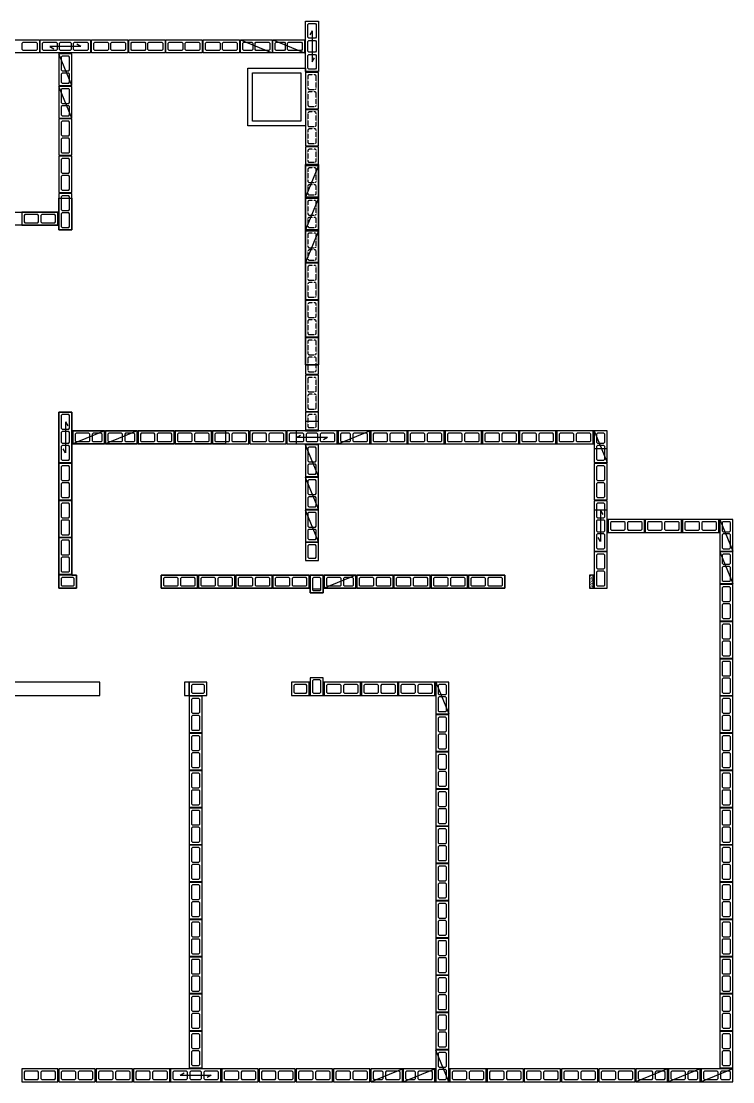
# Model space of a CAD drawing. Header units: millimetres. Extents: x 4930 to 18020, y -11120 to 463.
# Drawn here: x 10375 to 18020, y -11120 to 270 of the extents above; entities that cross this region are included whole.
import ezdxf

# ---------------------------------------------------------------- set-up
doc = ezdxf.new("R2010")
doc.units = ezdxf.units.MM
doc.linetypes.add('ESTILO_TQS_0005', pattern=[0.4, 0.3, -0.1])
doc.layers.add('ESTRUTURA - ARQ-STA - BLOCOS_ESTRUTURAIS', color=250, linetype='Continuous')
doc.layers.add('F2_LAZOS_ALVENARIA', color=7, linetype='Continuous')

msp = doc.modelspace()

# ---------------------------------------------------------------- linework, layer by layer
at = {"layer": 'ESTRUTURA - ARQ-STA - BLOCOS_ESTRUTURAIS'}
for p, q in [((13500, 166), (13475, 123)), ((13500, 166), (13500, -166)), ((11016, 0), (10684, 0)), ((10684, 0), (10727, -25)), ((11016, 0), (10973, 25)), ((12730, 70), (13070, -70)), ((13080, 70), (13420, -70)), ((10920, -420), (10780, -80)), ((13500, -166), (13525, -123)), ((10920, -770), (10780, -430)), ((10850, -4034), (10850, -4366)), ((10850, -4034), (10875, -4077)), ((11270, -4130), (10930, -4270)), ((11620, -4130), (11280, -4270)), ((13334, -4200), (13377, -4175)), ((13666, -4200), (13334, -4200)), ((13666, -4200), (13623, -4225)), ((13780, -4270), (14120, -4130)), ((16530, -4130), (16670, -4470)), ((10850, -4366), (10825, -4323)), ((13570, -4620), (13430, -4280)), ((13570, -4970), (13430, -4630)), ((13570, -5320), (13430, -4980)), ((16600, -4984), (16600, -5316)), ((16600, -4984), (16625, -5027)), ((17880, -5080), (18020, -5420)), ((16600, -5316), (16575, -5273)), ((17880, -5430), (18020, -5770)), ((13970, -5680), (13630, -5820)), ((16480, -5682), (16480, -5682)), ((16495, -5689), (16496, -5687)), ((16511, -5694), (16513, -5693)), ((16518, -5688), (16518, -5688)), ((16480, -5704), (16480, -5704)), ((16480, -5726), (16480, -5726)), ((16480, -5748), (16480, -5748)), ((16480, -5770), (16480, -5770)), ((16480, -5792), (16480, -5792)), ((16483, -5700), (16485, -5699)), ((16483, -5745), (16485, -5743)), ((16483, -5789), (16485, -5787)), ((16488, -5806), (16490, -5804)), ((16489, -5717), (16491, -5715)), ((16489, -5761), (16490, -5759)), ((16491, -5781), (16491, -5781)), ((16494, -5733), (16496, -5732)), ((16494, -5778), (16496, -5776)), ((16499, -5795), (16501, -5793)), ((16500, -5706), (16502, -5704)), ((16500, -5750), (16502, -5748)), ((16505, -5767), (16507, -5765)), ((16506, -5722), (16507, -5720)), ((16509, -5719), (16509, -5719)), ((16511, -5739), (16513, -5737)), ((16511, -5783), (16512, -5782)), ((16516, -5800), (16518, -5798)), ((16517, -5711), (16519, -5709)), ((16517, -5756), (16518, -5754)), ((13505, -5817), (13515, -5827)), ((13515, -5827), (13585, -5827)), ((13585, -5827), (13595, -5817)), ((16480, -5814), (16480, -5814)), ((16482, -5812), (16482, -5812)), ((16496, -5820), (16496, -5820)), ((16505, -5811), (16507, -5810)), ((16518, -5820), (16518, -5820)), ((14830, -6830), (14970, -7170)), ((14970, -11120), (14830, -10780)), ((12084, -11050), (12127, -11025)), ((14130, -11120), (14470, -10980)), ((14480, -11120), (14820, -10980)), ((17320, -10980), (16980, -11120)), ((17670, -10980), (17330, -11120)), ((18020, -10980), (17680, -11120)), ((12084, -11050), (12416, -11050)), ((12416, -11050), (12373, -11075))]:
    msp.add_line(p, q, dxfattribs=at)
at = {"layer": 'ESTRUTURA - ARQ-STA - BLOCOS_ESTRUTURAIS', "linetype": 'Continuous'}
for p, q in [((13570, -1280), (13430, -1620)), ((13570, -1630), (13430, -1970)), ((13570, -1980), (13430, -2320))]:
    msp.add_line(p, q, dxfattribs=at)
at = {"layer": 'ESTRUTURA - ARQ-STA - BLOCOS_ESTRUTURAIS'}
for points in [[(13430, -270), (13430, 270), (13570, 270), (13570, -270), (13430, -270)], [(13465, 88), (13455, 98), (13455, 235), (13465, 245), (13535, 245), (13545, 235), (13545, 98), (13535, 88), (13465, 88)], [(10180, 70), (10570, 70), (10570, -70), (10180, -70), (10180, 70)], [(10387, 35), (10397, 45), (10535, 45), (10545, 35), (10545, -35), (10535, -45), (10397, -45), (10387, -35), (10387, 35)], [(10580, 70), (11120, 70), (11120, -70), (10580, -70), (10580, 70)], [(10605, 35), (10615, 45), (10752, 45), (10762, 35), (10762, -35), (10752, -45), (10615, -45), (10605, -35), (10605, 35)], [(10787, 35), (10797, 45), (10902, 45), (10912, 35), (10912, -35), (10902, -45), (10797, -45), (10787, -35), (10787, 35)], [(10937, 35), (10947, 45), (11085, 45), (11095, 35), (11095, -35), (11085, -45), (10947, -45), (10937, -35), (10937, 35)], [(11520, -70), (11130, -70), (11130, 70), (11520, 70), (11520, -70)], [(11312, -35), (11302, -45), (11165, -45), (11155, -35), (11155, 35), (11165, 45), (11302, 45), (11312, 35), (11312, -35)], [(11495, -35), (11485, -45), (11347, -45), (11337, -35), (11337, 35), (11347, 45), (11485, 45), (11495, 35), (11495, -35)], [(11920, -70), (11530, -70), (11530, 70), (11920, 70), (11920, -70)], [(11712, -35), (11702, -45), (11565, -45), (11555, -35), (11555, 35), (11565, 45), (11702, 45), (11712, 35), (11712, -35)], [(11895, -35), (11885, -45), (11747, -45), (11737, -35), (11737, 35), (11747, 45), (11885, 45), (11895, 35), (11895, -35)], [(12320, -70), (11930, -70), (11930, 70), (12320, 70), (12320, -70)], [(12112, -35), (12102, -45), (11965, -45), (11955, -35), (11955, 35), (11965, 45), (12102, 45), (12112, 35), (12112, -35)], [(12295, -35), (12285, -45), (12147, -45), (12137, -35), (12137, 35), (12147, 45), (12285, 45), (12295, 35), (12295, -35)], [(12720, -70), (12330, -70), (12330, 70), (12720, 70), (12720, -70)], [(12512, -35), (12502, -45), (12365, -45), (12355, -35), (12355, 35), (12365, 45), (12502, 45), (12512, 35), (12512, -35)], [(12695, -35), (12685, -45), (12547, -45), (12537, -35), (12537, 35), (12547, 45), (12685, 45), (12695, 35), (12695, -35)], [(12730, 70), (13070, 70), (13070, -70), (12730, -70), (12730, 70)], [(12755, 35), (12765, 45), (12852, 45), (12862, 35), (12862, -35), (12852, -45), (12765, -45), (12755, -35), (12755, 35)], [(12887, 35), (12897, 45), (13035, 45), (13045, 35), (13045, -35), (13035, -45), (12897, -45), (12887, -35), (12887, 35)], [(13080, 70), (13420, 70), (13420, -70), (13080, -70), (13080, 70)], [(13105, 35), (13115, 45), (13202, 45), (13212, 35), (13212, -35), (13202, -45), (13115, -45), (13105, -35), (13105, 35)], [(13237, 35), (13247, 45), (13385, 45), (13395, 35), (13395, -35), (13385, -45), (13247, -45), (13237, -35), (13237, 35)], [(13465, -62), (13455, -52), (13455, 53), (13465, 63), (13535, 63), (13545, 53), (13545, -52), (13535, -62), (13465, -62)], [(10920, -420), (10920, -80), (10780, -80), (10780, -420), (10920, -420)], [(10885, -262), (10895, -252), (10895, -115), (10885, -105), (10815, -105), (10805, -115), (10805, -252), (10815, -262), (10885, -262)], [(13465, -245), (13455, -235), (13455, -97), (13465, -87), (13535, -87), (13545, -97), (13545, -235), (13535, -245), (13465, -245)], [(10885, -395), (10895, -385), (10895, -297), (10885, -287), (10815, -287), (10805, -297), (10805, -385), (10815, -395), (10885, -395)], [(10920, -770), (10920, -430), (10780, -430), (10780, -770), (10920, -770)], [(10885, -612), (10895, -602), (10895, -465), (10885, -455), (10815, -455), (10805, -465), (10805, -602), (10815, -612), (10885, -612)], [(10885, -745), (10895, -735), (10895, -647), (10885, -637), (10815, -637), (10805, -647), (10805, -735), (10815, -745), (10885, -745)], [(10780, -780), (10780, -1170), (10920, -1170), (10920, -780), (10780, -780)], [(10815, -805), (10805, -815), (10805, -952), (10815, -962), (10885, -962), (10895, -952), (10895, -815), (10885, -805), (10815, -805)], [(10815, -987), (10805, -997), (10805, -1135), (10815, -1145), (10885, -1145), (10895, -1135), (10895, -997), (10885, -987), (10815, -987)], [(10780, -1180), (10780, -1570), (10920, -1570), (10920, -1180), (10780, -1180)], [(10815, -1205), (10805, -1215), (10805, -1352), (10815, -1362), (10885, -1362), (10895, -1352), (10895, -1215), (10885, -1205), (10815, -1205)], [(10815, -1387), (10805, -1397), (10805, -1535), (10815, -1545), (10885, -1545), (10895, -1535), (10895, -1397), (10885, -1387), (10815, -1387)], [(10780, -1580), (10780, -1970), (10920, -1970), (10920, -1580), (10780, -1580)], [(10815, -1605), (10805, -1615), (10805, -1752), (10815, -1762), (10885, -1762), (10895, -1752), (10895, -1615), (10885, -1605), (10815, -1605)], [(10770, -1780), (10380, -1780), (10380, -1920), (10770, -1920), (10770, -1780)], [(10562, -1815), (10552, -1805), (10415, -1805), (10405, -1815), (10405, -1885), (10415, -1895), (10552, -1895), (10562, -1885), (10562, -1815)], [(10745, -1815), (10735, -1805), (10597, -1805), (10587, -1815), (10587, -1885), (10597, -1895), (10735, -1895), (10745, -1885), (10745, -1815)], [(10815, -1787), (10805, -1797), (10805, -1935), (10815, -1945), (10885, -1945), (10895, -1935), (10895, -1797), (10885, -1787), (10815, -1787)], [(10920, -4470), (10920, -3930), (10780, -3930), (10780, -4470), (10920, -4470)], [(10885, -4112), (10895, -4102), (10895, -3965), (10885, -3955), (10815, -3955), (10805, -3965), (10805, -4102), (10815, -4112), (10885, -4112)], [(10885, -4262), (10895, -4252), (10895, -4147), (10885, -4137), (10815, -4137), (10805, -4147), (10805, -4252), (10815, -4262), (10885, -4262)], [(11270, -4130), (10930, -4130), (10930, -4270), (11270, -4270), (11270, -4130)], [(11112, -4165), (11102, -4155), (10965, -4155), (10955, -4165), (10955, -4235), (10965, -4245), (11102, -4245), (11112, -4235), (11112, -4165)], [(11245, -4165), (11235, -4155), (11147, -4155), (11137, -4165), (11137, -4235), (11147, -4245), (11235, -4245), (11245, -4235), (11245, -4165)], [(11620, -4130), (11280, -4130), (11280, -4270), (11620, -4270), (11620, -4130)], [(11462, -4165), (11452, -4155), (11315, -4155), (11305, -4165), (11305, -4235), (11315, -4245), (11452, -4245), (11462, -4235), (11462, -4165)], [(11595, -4165), (11585, -4155), (11497, -4155), (11487, -4165), (11487, -4235), (11497, -4245), (11585, -4245), (11595, -4235), (11595, -4165)], [(11595, -4165), (11585, -4155), (11497, -4155), (11487, -4165), (11487, -4235), (11497, -4245), (11585, -4245), (11595, -4235), (11595, -4165)], [(11630, -4270), (12020, -4270), (12020, -4130), (11630, -4130), (11630, -4270)], [(11655, -4235), (11665, -4245), (11802, -4245), (11812, -4235), (11812, -4165), (11802, -4155), (11665, -4155), (11655, -4165), (11655, -4235)], [(11837, -4235), (11847, -4245), (11985, -4245), (11995, -4235), (11995, -4165), (11985, -4155), (11847, -4155), (11837, -4165), (11837, -4235)], [(12030, -4270), (12420, -4270), (12420, -4130), (12030, -4130), (12030, -4270)], [(12055, -4235), (12065, -4245), (12202, -4245), (12212, -4235), (12212, -4165), (12202, -4155), (12065, -4155), (12055, -4165), (12055, -4235)], [(12237, -4235), (12247, -4245), (12385, -4245), (12395, -4235), (12395, -4165), (12385, -4155), (12247, -4155), (12237, -4165), (12237, -4235)], [(12237, -4235), (12247, -4245), (12385, -4245), (12395, -4235), (12395, -4165), (12385, -4155), (12247, -4155), (12237, -4165), (12237, -4235)], [(12430, -4270), (12820, -4270), (12820, -4130), (12430, -4130), (12430, -4270)], [(12455, -4235), (12465, -4245), (12602, -4245), (12612, -4235), (12612, -4165), (12602, -4155), (12465, -4155), (12455, -4165), (12455, -4235)], [(12637, -4235), (12647, -4245), (12785, -4245), (12795, -4235), (12795, -4165), (12785, -4155), (12647, -4155), (12637, -4165), (12637, -4235)], [(12830, -4270), (13220, -4270), (13220, -4130), (12830, -4130), (12830, -4270)], [(12855, -4235), (12865, -4245), (13002, -4245), (13012, -4235), (13012, -4165), (13002, -4155), (12865, -4155), (12855, -4165), (12855, -4235)], [(13037, -4235), (13047, -4245), (13185, -4245), (13195, -4235), (13195, -4165), (13185, -4155), (13047, -4155), (13037, -4165), (13037, -4235)], [(13230, -4270), (13770, -4270), (13770, -4130), (13230, -4130), (13230, -4270)], [(13255, -4235), (13265, -4245), (13402, -4245), (13412, -4235), (13412, -4165), (13402, -4155), (13265, -4155), (13255, -4165), (13255, -4235)], [(13437, -4235), (13447, -4245), (13552, -4245), (13562, -4235), (13562, -4165), (13552, -4155), (13447, -4155), (13437, -4165), (13437, -4235)], [(13587, -4235), (13597, -4245), (13735, -4245), (13745, -4235), (13745, -4165), (13735, -4155), (13597, -4155), (13587, -4165), (13587, -4235)], [(13780, -4270), (14120, -4270), (14120, -4130), (13780, -4130), (13780, -4270)], [(13805, -4235), (13815, -4245), (13902, -4245), (13912, -4235), (13912, -4165), (13902, -4155), (13815, -4155), (13805, -4165), (13805, -4235)], [(13937, -4235), (13947, -4245), (14085, -4245), (14095, -4235), (14095, -4165), (14085, -4155), (13947, -4155), (13937, -4165), (13937, -4235)], [(14520, -4130), (14130, -4130), (14130, -4270), (14520, -4270), (14520, -4130)], [(14312, -4165), (14302, -4155), (14165, -4155), (14155, -4165), (14155, -4235), (14165, -4245), (14302, -4245), (14312, -4235), (14312, -4165)], [(14495, -4165), (14485, -4155), (14347, -4155), (14337, -4165), (14337, -4235), (14347, -4245), (14485, -4245), (14495, -4235), (14495, -4165)], [(14920, -4130), (14530, -4130), (14530, -4270), (14920, -4270), (14920, -4130)], [(14712, -4165), (14702, -4155), (14565, -4155), (14555, -4165), (14555, -4235), (14565, -4245), (14702, -4245), (14712, -4235), (14712, -4165)], [(14895, -4165), (14885, -4155), (14747, -4155), (14737, -4165), (14737, -4235), (14747, -4245), (14885, -4245), (14895, -4235), (14895, -4165)], [(15320, -4130), (14930, -4130), (14930, -4270), (15320, -4270), (15320, -4130)], [(15112, -4165), (15102, -4155), (14965, -4155), (14955, -4165), (14955, -4235), (14965, -4245), (15102, -4245), (15112, -4235), (15112, -4165)], [(15295, -4165), (15285, -4155), (15147, -4155), (15137, -4165), (15137, -4235), (15147, -4245), (15285, -4245), (15295, -4235), (15295, -4165)], [(15720, -4130), (15330, -4130), (15330, -4270), (15720, -4270), (15720, -4130)], [(15512, -4165), (15502, -4155), (15365, -4155), (15355, -4165), (15355, -4235), (15365, -4245), (15502, -4245), (15512, -4235), (15512, -4165)], [(15695, -4165), (15685, -4155), (15547, -4155), (15537, -4165), (15537, -4235), (15547, -4245), (15685, -4245), (15695, -4235), (15695, -4165)], [(16120, -4130), (15730, -4130), (15730, -4270), (16120, -4270), (16120, -4130)], [(15912, -4165), (15902, -4155), (15765, -4155), (15755, -4165), (15755, -4235), (15765, -4245), (15902, -4245), (15912, -4235), (15912, -4165)], [(16095, -4165), (16085, -4155), (15947, -4155), (15937, -4165), (15937, -4235), (15947, -4245), (16085, -4245), (16095, -4235), (16095, -4165)], [(16520, -4130), (16130, -4130), (16130, -4270), (16520, -4270), (16520, -4130)], [(16312, -4165), (16302, -4155), (16165, -4155), (16155, -4165), (16155, -4235), (16165, -4245), (16302, -4245), (16312, -4235), (16312, -4165)], [(16495, -4165), (16485, -4155), (16347, -4155), (16337, -4165), (16337, -4235), (16347, -4245), (16485, -4245), (16495, -4235), (16495, -4165)], [(16530, -4130), (16530, -4470), (16670, -4470), (16670, -4130), (16530, -4130)], [(16565, -4155), (16555, -4165), (16555, -4252), (16565, -4262), (16635, -4262), (16645, -4252), (16645, -4165), (16635, -4155), (16565, -4155)], [(10885, -4445), (10895, -4435), (10895, -4297), (10885, -4287), (10815, -4287), (10805, -4297), (10805, -4435), (10815, -4445), (10885, -4445)], [(13570, -4620), (13570, -4280), (13430, -4280), (13430, -4620), (13570, -4620)], [(13535, -4462), (13545, -4452), (13545, -4315), (13535, -4305), (13465, -4305), (13455, -4315), (13455, -4452), (13465, -4462), (13535, -4462)], [(16565, -4287), (16555, -4297), (16555, -4435), (16565, -4445), (16635, -4445), (16645, -4435), (16645, -4297), (16635, -4287), (16565, -4287)], [(10920, -4870), (10920, -4480), (10780, -4480), (10780, -4870), (10920, -4870)], [(10885, -4662), (10895, -4652), (10895, -4515), (10885, -4505), (10815, -4505), (10805, -4515), (10805, -4652), (10815, -4662), (10885, -4662)], [(13535, -4595), (13545, -4585), (13545, -4497), (13535, -4487), (13465, -4487), (13455, -4497), (13455, -4585), (13465, -4595), (13535, -4595)], [(16670, -4870), (16670, -4480), (16530, -4480), (16530, -4870), (16670, -4870)], [(16635, -4662), (16645, -4652), (16645, -4515), (16635, -4505), (16565, -4505), (16555, -4515), (16555, -4652), (16565, -4662), (16635, -4662)], [(13570, -4970), (13570, -4630), (13430, -4630), (13430, -4970), (13570, -4970)], [(13535, -4812), (13545, -4802), (13545, -4665), (13535, -4655), (13465, -4655), (13455, -4665), (13455, -4802), (13465, -4812), (13535, -4812)], [(10885, -4845), (10895, -4835), (10895, -4697), (10885, -4687), (10815, -4687), (10805, -4697), (10805, -4835), (10815, -4845), (10885, -4845)], [(10815, -4687), (10805, -4697), (10805, -4835), (10815, -4845), (10885, -4845), (10895, -4835), (10895, -4697), (10885, -4687), (10815, -4687)], [(16635, -4845), (16645, -4835), (16645, -4697), (16635, -4687), (16565, -4687), (16555, -4697), (16555, -4835), (16565, -4845), (16635, -4845)], [(10920, -5270), (10920, -4880), (10780, -4880), (10780, -5270), (10920, -5270)], [(13535, -4945), (13545, -4935), (13545, -4847), (13535, -4837), (13465, -4837), (13455, -4847), (13455, -4935), (13465, -4945), (13535, -4945)], [(16670, -5420), (16670, -4880), (16530, -4880), (16530, -5420), (16670, -5420)], [(10885, -5062), (10895, -5052), (10895, -4915), (10885, -4905), (10815, -4905), (10805, -4915), (10805, -5052), (10815, -5062), (10885, -5062)], [(13570, -5320), (13570, -4980), (13430, -4980), (13430, -5320), (13570, -5320)], [(13535, -5162), (13545, -5152), (13545, -5015), (13535, -5005), (13465, -5005), (13455, -5015), (13455, -5152), (13465, -5162), (13535, -5162)], [(16635, -5062), (16645, -5052), (16645, -4915), (16635, -4905), (16565, -4905), (16555, -4915), (16555, -5052), (16565, -5062), (16635, -5062)], [(10885, -5245), (10895, -5235), (10895, -5097), (10885, -5087), (10815, -5087), (10805, -5097), (10805, -5235), (10815, -5245), (10885, -5245)], [(16635, -5212), (16645, -5202), (16645, -5097), (16635, -5087), (16565, -5087), (16555, -5097), (16555, -5202), (16565, -5212), (16635, -5212)], [(17070, -5080), (16680, -5080), (16680, -5220), (17070, -5220), (17070, -5080)], [(16862, -5115), (16852, -5105), (16715, -5105), (16705, -5115), (16705, -5185), (16715, -5195), (16852, -5195), (16862, -5185), (16862, -5115)], [(17045, -5115), (17035, -5105), (16897, -5105), (16887, -5115), (16887, -5185), (16897, -5195), (17035, -5195), (17045, -5185), (17045, -5115)], [(17470, -5080), (17080, -5080), (17080, -5220), (17470, -5220), (17470, -5080)], [(17262, -5115), (17252, -5105), (17115, -5105), (17105, -5115), (17105, -5185), (17115, -5195), (17252, -5195), (17262, -5185), (17262, -5115)], [(17445, -5115), (17435, -5105), (17297, -5105), (17287, -5115), (17287, -5185), (17297, -5195), (17435, -5195), (17445, -5185), (17445, -5115)], [(17870, -5080), (17480, -5080), (17480, -5220), (17870, -5220), (17870, -5080)], [(17662, -5115), (17652, -5105), (17515, -5105), (17505, -5115), (17505, -5185), (17515, -5195), (17652, -5195), (17662, -5185), (17662, -5115)], [(17845, -5115), (17835, -5105), (17697, -5105), (17687, -5115), (17687, -5185), (17697, -5195), (17835, -5195), (17845, -5185), (17845, -5115)], [(17880, -5080), (17880, -5420), (18020, -5420), (18020, -5080), (17880, -5080)], [(17915, -5105), (17905, -5115), (17905, -5202), (17915, -5212), (17985, -5212), (17995, -5202), (17995, -5115), (17985, -5105), (17915, -5105)], [(13535, -5295), (13545, -5285), (13545, -5197), (13535, -5187), (13465, -5187), (13455, -5197), (13455, -5285), (13465, -5295), (13535, -5295)], [(16635, -5395), (16645, -5385), (16645, -5247), (16635, -5237), (16565, -5237), (16555, -5247), (16555, -5385), (16565, -5395), (16635, -5395)], [(17915, -5237), (17905, -5247), (17905, -5385), (17915, -5395), (17985, -5395), (17995, -5385), (17995, -5247), (17985, -5237), (17915, -5237)], [(10920, -5670), (10920, -5280), (10780, -5280), (10780, -5670), (10920, -5670)], [(10885, -5462), (10895, -5452), (10895, -5315), (10885, -5305), (10815, -5305), (10805, -5315), (10805, -5452), (10815, -5462), (10885, -5462)], [(10815, -5305), (10805, -5315), (10805, -5452), (10815, -5462), (10885, -5462), (10895, -5452), (10895, -5315), (10885, -5305), (10815, -5305)], [(13570, -5520), (13570, -5330), (13430, -5330), (13430, -5520), (13570, -5520)], [(13535, -5495), (13545, -5485), (13545, -5365), (13535, -5355), (13465, -5355), (13455, -5365), (13455, -5485), (13465, -5495), (13535, -5495)], [(16670, -5820), (16670, -5430), (16530, -5430), (16530, -5820), (16670, -5820)], [(16635, -5612), (16645, -5602), (16645, -5465), (16635, -5455), (16565, -5455), (16555, -5465), (16555, -5602), (16565, -5612), (16635, -5612)], [(17880, -5430), (17880, -5770), (18020, -5770), (18020, -5430), (17880, -5430)], [(17915, -5455), (17905, -5465), (17905, -5552), (17915, -5562), (17985, -5562), (17995, -5552), (17995, -5465), (17985, -5455), (17915, -5455)], [(10885, -5645), (10895, -5635), (10895, -5497), (10885, -5487), (10815, -5487), (10805, -5497), (10805, -5635), (10815, -5645), (10885, -5645)], [(10780, -5820), (10970, -5820), (10970, -5680), (10780, -5680), (10780, -5820)], [(11880, -5820), (12270, -5820), (12270, -5680), (11880, -5680), (11880, -5820)], [(12280, -5820), (12670, -5820), (12670, -5680), (12280, -5680), (12280, -5820)], [(12680, -5820), (13070, -5820), (13070, -5680), (12680, -5680), (12680, -5820)], [(13080, -5820), (13470, -5820), (13470, -5680), (13080, -5680), (13080, -5820)], [(13620, -5870), (13620, -5680), (13480, -5680), (13480, -5870), (13620, -5870)], [(13970, -5680), (13630, -5680), (13630, -5820), (13970, -5820), (13970, -5680)], [(14370, -5680), (13980, -5680), (13980, -5820), (14370, -5820), (14370, -5680)], [(14770, -5680), (14380, -5680), (14380, -5820), (14770, -5820), (14770, -5680)], [(15170, -5680), (14780, -5680), (14780, -5820), (15170, -5820), (15170, -5680)], [(15570, -5680), (15180, -5680), (15180, -5820), (15570, -5820), (15570, -5680)], [(16480, -5820), (16520, -5820), (16520, -5680), (16480, -5680), (16480, -5820)], [(16635, -5795), (16645, -5785), (16645, -5647), (16635, -5637), (16565, -5637), (16555, -5647), (16555, -5785), (16565, -5795), (16635, -5795)], [(17915, -5587), (17905, -5597), (17905, -5735), (17915, -5745), (17985, -5745), (17995, -5735), (17995, -5597), (17985, -5587), (17915, -5587)], [(10805, -5785), (10815, -5795), (10935, -5795), (10945, -5785), (10945, -5715), (10935, -5705), (10815, -5705), (10805, -5715), (10805, -5785)], [(11905, -5785), (11915, -5795), (12052, -5795), (12062, -5785), (12062, -5715), (12052, -5705), (11915, -5705), (11905, -5715), (11905, -5785)], [(12087, -5785), (12097, -5795), (12235, -5795), (12245, -5785), (12245, -5715), (12235, -5705), (12097, -5705), (12087, -5715), (12087, -5785)], [(12305, -5785), (12315, -5795), (12452, -5795), (12462, -5785), (12462, -5715), (12452, -5705), (12315, -5705), (12305, -5715), (12305, -5785)], [(12487, -5785), (12497, -5795), (12635, -5795), (12645, -5785), (12645, -5715), (12635, -5705), (12497, -5705), (12487, -5715), (12487, -5785)], [(12705, -5785), (12715, -5795), (12852, -5795), (12862, -5785), (12862, -5715), (12852, -5705), (12715, -5705), (12705, -5715), (12705, -5785)], [(12887, -5785), (12897, -5795), (13035, -5795), (13045, -5785), (13045, -5715), (13035, -5705), (12897, -5705), (12887, -5715), (12887, -5785)], [(13105, -5785), (13115, -5795), (13252, -5795), (13262, -5785), (13262, -5715), (13252, -5705), (13115, -5705), (13105, -5715), (13105, -5785)], [(13287, -5785), (13297, -5795), (13435, -5795), (13445, -5785), (13445, -5715), (13435, -5705), (13297, -5705), (13287, -5715), (13287, -5785)], [(13585, -5845), (13595, -5835), (13595, -5715), (13585, -5705), (13515, -5705), (13505, -5715), (13505, -5835), (13515, -5845), (13585, -5845)], [(13812, -5715), (13802, -5705), (13665, -5705), (13655, -5715), (13655, -5785), (13665, -5795), (13802, -5795), (13812, -5785), (13812, -5715)], [(13945, -5715), (13935, -5705), (13847, -5705), (13837, -5715), (13837, -5785), (13847, -5795), (13935, -5795), (13945, -5785), (13945, -5715)], [(14162, -5715), (14152, -5705), (14015, -5705), (14005, -5715), (14005, -5785), (14015, -5795), (14152, -5795), (14162, -5785), (14162, -5715)], [(14345, -5715), (14335, -5705), (14197, -5705), (14187, -5715), (14187, -5785), (14197, -5795), (14335, -5795), (14345, -5785), (14345, -5715)], [(14562, -5715), (14552, -5705), (14415, -5705), (14405, -5715), (14405, -5785), (14415, -5795), (14552, -5795), (14562, -5785), (14562, -5715)], [(14745, -5715), (14735, -5705), (14597, -5705), (14587, -5715), (14587, -5785), (14597, -5795), (14735, -5795), (14745, -5785), (14745, -5715)], [(14962, -5715), (14952, -5705), (14815, -5705), (14805, -5715), (14805, -5785), (14815, -5795), (14952, -5795), (14962, -5785), (14962, -5715)], [(15145, -5715), (15135, -5705), (14997, -5705), (14987, -5715), (14987, -5785), (14997, -5795), (15135, -5795), (15145, -5785), (15145, -5715)], [(15362, -5715), (15352, -5705), (15215, -5705), (15205, -5715), (15205, -5785), (15215, -5795), (15352, -5795), (15362, -5785), (15362, -5715)], [(15545, -5715), (15535, -5705), (15397, -5705), (15387, -5715), (15387, -5785), (15397, -5795), (15535, -5795), (15545, -5785), (15545, -5715)], [(18020, -6170), (18020, -5780), (17880, -5780), (17880, -6170), (18020, -6170)], [(17985, -5962), (17995, -5952), (17995, -5815), (17985, -5805), (17915, -5805), (17905, -5815), (17905, -5952), (17915, -5962), (17985, -5962)], [(17915, -5805), (17905, -5815), (17905, -5952), (17915, -5962), (17985, -5962), (17995, -5952), (17995, -5815), (17985, -5805), (17915, -5805)], [(17985, -6145), (17995, -6135), (17995, -5997), (17985, -5987), (17915, -5987), (17905, -5997), (17905, -6135), (17915, -6145), (17985, -6145)], [(18020, -6570), (18020, -6180), (17880, -6180), (17880, -6570), (18020, -6570)], [(17985, -6362), (17995, -6352), (17995, -6215), (17985, -6205), (17915, -6205), (17905, -6215), (17905, -6352), (17915, -6362), (17985, -6362)], [(17985, -6545), (17995, -6535), (17995, -6397), (17985, -6387), (17915, -6387), (17905, -6397), (17905, -6535), (17915, -6545), (17985, -6545)], [(18020, -6970), (18020, -6580), (17880, -6580), (17880, -6970), (18020, -6970)], [(17985, -6762), (17995, -6752), (17995, -6615), (17985, -6605), (17915, -6605), (17905, -6615), (17905, -6752), (17915, -6762), (17985, -6762)], [(17915, -6605), (17905, -6615), (17905, -6752), (17915, -6762), (17985, -6762), (17995, -6752), (17995, -6615), (17985, -6605), (17915, -6605)], [(12370, -6830), (12180, -6830), (12180, -6970), (12370, -6970), (12370, -6830)], [(13280, -6970), (13470, -6970), (13470, -6830), (13280, -6830), (13280, -6970)], [(13620, -6970), (13620, -6780), (13480, -6780), (13480, -6970), (13620, -6970)], [(13585, -6945), (13595, -6935), (13595, -6815), (13585, -6805), (13515, -6805), (13505, -6815), (13505, -6935), (13515, -6945), (13585, -6945)], [(14020, -6830), (13630, -6830), (13630, -6970), (14020, -6970), (14020, -6830)], [(14420, -6830), (14030, -6830), (14030, -6970), (14420, -6970), (14420, -6830)], [(14820, -6830), (14430, -6830), (14430, -6970), (14820, -6970), (14820, -6830)], [(14830, -6830), (14830, -7170), (14970, -7170), (14970, -6830), (14830, -6830)], [(17985, -6945), (17995, -6935), (17995, -6797), (17985, -6787), (17915, -6787), (17905, -6797), (17905, -6935), (17915, -6945), (17985, -6945)], [(12345, -6865), (12335, -6855), (12215, -6855), (12205, -6865), (12205, -6935), (12215, -6945), (12335, -6945), (12345, -6935), (12345, -6865)], [(13305, -6935), (13315, -6945), (13435, -6945), (13445, -6935), (13445, -6865), (13435, -6855), (13315, -6855), (13305, -6865), (13305, -6935)], [(13812, -6865), (13802, -6855), (13665, -6855), (13655, -6865), (13655, -6935), (13665, -6945), (13802, -6945), (13812, -6935), (13812, -6865)], [(13995, -6865), (13985, -6855), (13847, -6855), (13837, -6865), (13837, -6935), (13847, -6945), (13985, -6945), (13995, -6935), (13995, -6865)], [(14212, -6865), (14202, -6855), (14065, -6855), (14055, -6865), (14055, -6935), (14065, -6945), (14202, -6945), (14212, -6935), (14212, -6865)], [(14395, -6865), (14385, -6855), (14247, -6855), (14237, -6865), (14237, -6935), (14247, -6945), (14385, -6945), (14395, -6935), (14395, -6865)], [(14612, -6865), (14602, -6855), (14465, -6855), (14455, -6865), (14455, -6935), (14465, -6945), (14602, -6945), (14612, -6935), (14612, -6865)], [(14795, -6865), (14785, -6855), (14647, -6855), (14637, -6865), (14637, -6935), (14647, -6945), (14785, -6945), (14795, -6935), (14795, -6865)], [(14865, -6855), (14855, -6865), (14855, -6952), (14865, -6962), (14935, -6962), (14945, -6952), (14945, -6865), (14935, -6855), (14865, -6855)], [(12320, -7370), (12320, -6980), (12180, -6980), (12180, -7370), (12320, -7370)], [(12285, -7162), (12295, -7152), (12295, -7015), (12285, -7005), (12215, -7005), (12205, -7015), (12205, -7152), (12215, -7162), (12285, -7162)], [(14865, -6987), (14855, -6997), (14855, -7135), (14865, -7145), (14935, -7145), (14945, -7135), (14945, -6997), (14935, -6987), (14865, -6987)], [(18020, -7370), (18020, -6980), (17880, -6980), (17880, -7370), (18020, -7370)], [(17985, -7162), (17995, -7152), (17995, -7015), (17985, -7005), (17915, -7005), (17905, -7015), (17905, -7152), (17915, -7162), (17985, -7162)], [(12285, -7345), (12295, -7335), (12295, -7197), (12285, -7187), (12215, -7187), (12205, -7197), (12205, -7335), (12215, -7345), (12285, -7345)], [(14970, -7570), (14970, -7180), (14830, -7180), (14830, -7570), (14970, -7570)], [(14935, -7362), (14945, -7352), (14945, -7215), (14935, -7205), (14865, -7205), (14855, -7215), (14855, -7352), (14865, -7362), (14935, -7362)], [(17985, -7345), (17995, -7335), (17995, -7197), (17985, -7187), (17915, -7187), (17905, -7197), (17905, -7335), (17915, -7345), (17985, -7345)], [(12320, -7770), (12320, -7380), (12180, -7380), (12180, -7770), (12320, -7770)], [(14935, -7545), (14945, -7535), (14945, -7397), (14935, -7387), (14865, -7387), (14855, -7397), (14855, -7535), (14865, -7545), (14935, -7545)], [(18020, -7770), (18020, -7380), (17880, -7380), (17880, -7770), (18020, -7770)], [(12285, -7562), (12295, -7552), (12295, -7415), (12285, -7405), (12215, -7405), (12205, -7415), (12205, -7552), (12215, -7562), (12285, -7562)], [(17985, -7562), (17995, -7552), (17995, -7415), (17985, -7405), (17915, -7405), (17905, -7415), (17905, -7552), (17915, -7562), (17985, -7562)], [(17915, -7405), (17905, -7415), (17905, -7552), (17915, -7562), (17985, -7562), (17995, -7552), (17995, -7415), (17985, -7405), (17915, -7405)], [(12285, -7745), (12295, -7735), (12295, -7597), (12285, -7587), (12215, -7587), (12205, -7597), (12205, -7735), (12215, -7745), (12285, -7745)], [(14970, -7970), (14970, -7580), (14830, -7580), (14830, -7970), (14970, -7970)], [(14935, -7762), (14945, -7752), (14945, -7615), (14935, -7605), (14865, -7605), (14855, -7615), (14855, -7752), (14865, -7762), (14935, -7762)], [(17985, -7745), (17995, -7735), (17995, -7597), (17985, -7587), (17915, -7587), (17905, -7597), (17905, -7735), (17915, -7745), (17985, -7745)], [(12320, -8170), (12320, -7780), (12180, -7780), (12180, -8170), (12320, -8170)], [(12285, -7962), (12295, -7952), (12295, -7815), (12285, -7805), (12215, -7805), (12205, -7815), (12205, -7952), (12215, -7962), (12285, -7962)], [(14935, -7945), (14945, -7935), (14945, -7797), (14935, -7787), (14865, -7787), (14855, -7797), (14855, -7935), (14865, -7945), (14935, -7945)], [(18020, -8170), (18020, -7780), (17880, -7780), (17880, -8170), (18020, -8170)], [(17985, -7962), (17995, -7952), (17995, -7815), (17985, -7805), (17915, -7805), (17905, -7815), (17905, -7952), (17915, -7962), (17985, -7962)], [(12285, -8145), (12295, -8135), (12295, -7997), (12285, -7987), (12215, -7987), (12205, -7997), (12205, -8135), (12215, -8145), (12285, -8145)], [(14970, -8370), (14970, -7980), (14830, -7980), (14830, -8370), (14970, -8370)], [(14935, -8162), (14945, -8152), (14945, -8015), (14935, -8005), (14865, -8005), (14855, -8015), (14855, -8152), (14865, -8162), (14935, -8162)], [(17985, -8145), (17995, -8135), (17995, -7997), (17985, -7987), (17915, -7987), (17905, -7997), (17905, -8135), (17915, -8145), (17985, -8145)], [(12320, -8570), (12320, -8180), (12180, -8180), (12180, -8570), (12320, -8570)], [(14935, -8345), (14945, -8335), (14945, -8197), (14935, -8187), (14865, -8187), (14855, -8197), (14855, -8335), (14865, -8345), (14935, -8345)], [(18020, -8570), (18020, -8180), (17880, -8180), (17880, -8570), (18020, -8570)], [(12285, -8362), (12295, -8352), (12295, -8215), (12285, -8205), (12215, -8205), (12205, -8215), (12205, -8352), (12215, -8362), (12285, -8362)], [(17985, -8362), (17995, -8352), (17995, -8215), (17985, -8205), (17915, -8205), (17905, -8215), (17905, -8352), (17915, -8362), (17985, -8362)], [(12285, -8545), (12295, -8535), (12295, -8397), (12285, -8387), (12215, -8387), (12205, -8397), (12205, -8535), (12215, -8545), (12285, -8545)], [(14970, -8770), (14970, -8380), (14830, -8380), (14830, -8770), (14970, -8770)], [(14935, -8562), (14945, -8552), (14945, -8415), (14935, -8405), (14865, -8405), (14855, -8415), (14855, -8552), (14865, -8562), (14935, -8562)], [(17985, -8545), (17995, -8535), (17995, -8397), (17985, -8387), (17915, -8387), (17905, -8397), (17905, -8535), (17915, -8545), (17985, -8545)], [(12320, -8970), (12320, -8580), (12180, -8580), (12180, -8970), (12320, -8970)], [(12285, -8762), (12295, -8752), (12295, -8615), (12285, -8605), (12215, -8605), (12205, -8615), (12205, -8752), (12215, -8762), (12285, -8762)], [(14935, -8745), (14945, -8735), (14945, -8597), (14935, -8587), (14865, -8587), (14855, -8597), (14855, -8735), (14865, -8745), (14935, -8745)], [(18020, -8970), (18020, -8580), (17880, -8580), (17880, -8970), (18020, -8970)], [(17985, -8762), (17995, -8752), (17995, -8615), (17985, -8605), (17915, -8605), (17905, -8615), (17905, -8752), (17915, -8762), (17985, -8762)], [(17915, -8605), (17905, -8615), (17905, -8752), (17915, -8762), (17985, -8762), (17995, -8752), (17995, -8615), (17985, -8605), (17915, -8605)], [(12285, -8945), (12295, -8935), (12295, -8797), (12285, -8787), (12215, -8787), (12205, -8797), (12205, -8935), (12215, -8945), (12285, -8945)], [(14970, -9170), (14970, -8780), (14830, -8780), (14830, -9170), (14970, -9170)], [(14935, -8962), (14945, -8952), (14945, -8815), (14935, -8805), (14865, -8805), (14855, -8815), (14855, -8952), (14865, -8962), (14935, -8962)], [(17985, -8945), (17995, -8935), (17995, -8797), (17985, -8787), (17915, -8787), (17905, -8797), (17905, -8935), (17915, -8945), (17985, -8945)], [(12320, -9370), (12320, -8980), (12180, -8980), (12180, -9370), (12320, -9370)], [(14935, -9145), (14945, -9135), (14945, -8997), (14935, -8987), (14865, -8987), (14855, -8997), (14855, -9135), (14865, -9145), (14935, -9145)], [(18020, -9370), (18020, -8980), (17880, -8980), (17880, -9370), (18020, -9370)], [(12285, -9162), (12295, -9152), (12295, -9015), (12285, -9005), (12215, -9005), (12205, -9015), (12205, -9152), (12215, -9162), (12285, -9162)], [(17985, -9162), (17995, -9152), (17995, -9015), (17985, -9005), (17915, -9005), (17905, -9015), (17905, -9152), (17915, -9162), (17985, -9162)], [(12285, -9345), (12295, -9335), (12295, -9197), (12285, -9187), (12215, -9187), (12205, -9197), (12205, -9335), (12215, -9345), (12285, -9345)], [(14970, -9570), (14970, -9180), (14830, -9180), (14830, -9570), (14970, -9570)], [(14935, -9362), (14945, -9352), (14945, -9215), (14935, -9205), (14865, -9205), (14855, -9215), (14855, -9352), (14865, -9362), (14935, -9362)], [(17985, -9345), (17995, -9335), (17995, -9197), (17985, -9187), (17915, -9187), (17905, -9197), (17905, -9335), (17915, -9345), (17985, -9345)], [(12320, -9770), (12320, -9380), (12180, -9380), (12180, -9770), (12320, -9770)], [(12285, -9562), (12295, -9552), (12295, -9415), (12285, -9405), (12215, -9405), (12205, -9415), (12205, -9552), (12215, -9562), (12285, -9562)], [(14935, -9545), (14945, -9535), (14945, -9397), (14935, -9387), (14865, -9387), (14855, -9397), (14855, -9535), (14865, -9545), (14935, -9545)], [(18020, -9770), (18020, -9380), (17880, -9380), (17880, -9770), (18020, -9770)], [(17985, -9562), (17995, -9552), (17995, -9415), (17985, -9405), (17915, -9405), (17905, -9415), (17905, -9552), (17915, -9562), (17985, -9562)], [(17915, -9405), (17905, -9415), (17905, -9552), (17915, -9562), (17985, -9562), (17995, -9552), (17995, -9415), (17985, -9405), (17915, -9405)], [(12285, -9745), (12295, -9735), (12295, -9597), (12285, -9587), (12215, -9587), (12205, -9597), (12205, -9735), (12215, -9745), (12285, -9745)], [(14970, -9970), (14970, -9580), (14830, -9580), (14830, -9970), (14970, -9970)], [(14935, -9762), (14945, -9752), (14945, -9615), (14935, -9605), (14865, -9605), (14855, -9615), (14855, -9752), (14865, -9762), (14935, -9762)], [(17985, -9745), (17995, -9735), (17995, -9597), (17985, -9587), (17915, -9587), (17905, -9597), (17905, -9735), (17915, -9745), (17985, -9745)], [(12320, -10170), (12320, -9780), (12180, -9780), (12180, -10170), (12320, -10170)], [(14935, -9945), (14945, -9935), (14945, -9797), (14935, -9787), (14865, -9787), (14855, -9797), (14855, -9935), (14865, -9945), (14935, -9945)], [(18020, -10170), (18020, -9780), (17880, -9780), (17880, -10170), (18020, -10170)], [(12285, -9962), (12295, -9952), (12295, -9815), (12285, -9805), (12215, -9805), (12205, -9815), (12205, -9952), (12215, -9962), (12285, -9962)], [(17985, -9962), (17995, -9952), (17995, -9815), (17985, -9805), (17915, -9805), (17905, -9815), (17905, -9952), (17915, -9962), (17985, -9962)], [(12285, -10145), (12295, -10135), (12295, -9997), (12285, -9987), (12215, -9987), (12205, -9997), (12205, -10135), (12215, -10145), (12285, -10145)], [(14970, -10370), (14970, -9980), (14830, -9980), (14830, -10370), (14970, -10370)], [(14935, -10162), (14945, -10152), (14945, -10015), (14935, -10005), (14865, -10005), (14855, -10015), (14855, -10152), (14865, -10162), (14935, -10162)], [(17985, -10145), (17995, -10135), (17995, -9997), (17985, -9987), (17915, -9987), (17905, -9997), (17905, -10135), (17915, -10145), (17985, -10145)], [(12320, -10570), (12320, -10180), (12180, -10180), (12180, -10570), (12320, -10570)], [(12285, -10362), (12295, -10352), (12295, -10215), (12285, -10205), (12215, -10205), (12205, -10215), (12205, -10352), (12215, -10362), (12285, -10362)], [(14935, -10345), (14945, -10335), (14945, -10197), (14935, -10187), (14865, -10187), (14855, -10197), (14855, -10335), (14865, -10345), (14935, -10345)], [(18020, -10570), (18020, -10180), (17880, -10180), (17880, -10570), (18020, -10570)], [(17985, -10362), (17995, -10352), (17995, -10215), (17985, -10205), (17915, -10205), (17905, -10215), (17905, -10352), (17915, -10362), (17985, -10362)], [(17915, -10205), (17905, -10215), (17905, -10352), (17915, -10362), (17985, -10362), (17995, -10352), (17995, -10215), (17985, -10205), (17915, -10205)], [(12285, -10545), (12295, -10535), (12295, -10397), (12285, -10387), (12215, -10387), (12205, -10397), (12205, -10535), (12215, -10545), (12285, -10545)], [(14970, -10770), (14970, -10380), (14830, -10380), (14830, -10770), (14970, -10770)], [(14935, -10562), (14945, -10552), (14945, -10415), (14935, -10405), (14865, -10405), (14855, -10415), (14855, -10552), (14865, -10562), (14935, -10562)], [(17985, -10545), (17995, -10535), (17995, -10397), (17985, -10387), (17915, -10387), (17905, -10397), (17905, -10535), (17915, -10545), (17985, -10545)], [(12320, -10970), (12320, -10580), (12180, -10580), (12180, -10970), (12320, -10970)], [(14935, -10745), (14945, -10735), (14945, -10597), (14935, -10587), (14865, -10587), (14855, -10597), (14855, -10735), (14865, -10745), (14935, -10745)], [(18020, -10970), (18020, -10580), (17880, -10580), (17880, -10970), (18020, -10970)], [(12285, -10762), (12295, -10752), (12295, -10615), (12285, -10605), (12215, -10605), (12205, -10615), (12205, -10752), (12215, -10762), (12285, -10762)], [(17985, -10762), (17995, -10752), (17995, -10615), (17985, -10605), (17915, -10605), (17905, -10615), (17905, -10752), (17915, -10762), (17985, -10762)], [(12285, -10945), (12295, -10935), (12295, -10797), (12285, -10787), (12215, -10787), (12205, -10797), (12205, -10935), (12215, -10945), (12285, -10945)], [(14970, -11120), (14970, -10780), (14830, -10780), (14830, -11120), (14970, -11120)], [(14935, -10962), (14945, -10952), (14945, -10815), (14935, -10805), (14865, -10805), (14855, -10815), (14855, -10952), (14865, -10962), (14935, -10962)], [(17985, -10945), (17995, -10935), (17995, -10797), (17985, -10787), (17915, -10787), (17905, -10797), (17905, -10935), (17915, -10945), (17985, -10945)], [(10770, -10980), (10380, -10980), (10380, -11120), (10770, -11120), (10770, -10980)], [(10562, -11015), (10552, -11005), (10415, -11005), (10405, -11015), (10405, -11085), (10415, -11095), (10552, -11095), (10562, -11085), (10562, -11015)], [(10745, -11015), (10735, -11005), (10597, -11005), (10587, -11015), (10587, -11085), (10597, -11095), (10735, -11095), (10745, -11085), (10745, -11015)], [(11170, -10980), (10780, -10980), (10780, -11120), (11170, -11120), (11170, -10980)], [(10962, -11015), (10952, -11005), (10815, -11005), (10805, -11015), (10805, -11085), (10815, -11095), (10952, -11095), (10962, -11085), (10962, -11015)], [(11145, -11015), (11135, -11005), (10997, -11005), (10987, -11015), (10987, -11085), (10997, -11095), (11135, -11095), (11145, -11085), (11145, -11015)], [(11570, -10980), (11180, -10980), (11180, -11120), (11570, -11120), (11570, -10980)], [(11362, -11015), (11352, -11005), (11215, -11005), (11205, -11015), (11205, -11085), (11215, -11095), (11352, -11095), (11362, -11085), (11362, -11015)], [(11545, -11015), (11535, -11005), (11397, -11005), (11387, -11015), (11387, -11085), (11397, -11095), (11535, -11095), (11545, -11085), (11545, -11015)], [(11970, -10980), (11580, -10980), (11580, -11120), (11970, -11120), (11970, -10980)], [(11762, -11015), (11752, -11005), (11615, -11005), (11605, -11015), (11605, -11085), (11615, -11095), (11752, -11095), (11762, -11085), (11762, -11015)], [(11945, -11015), (11935, -11005), (11797, -11005), (11787, -11015), (11787, -11085), (11797, -11095), (11935, -11095), (11945, -11085), (11945, -11015)], [(12520, -10980), (11980, -10980), (11980, -11120), (12520, -11120), (12520, -10980)], [(12162, -11015), (12152, -11005), (12015, -11005), (12005, -11015), (12005, -11085), (12015, -11095), (12152, -11095), (12162, -11085), (12162, -11015)], [(12312, -11015), (12302, -11005), (12197, -11005), (12187, -11015), (12187, -11085), (12197, -11095), (12302, -11095), (12312, -11085), (12312, -11015)], [(12495, -11015), (12485, -11005), (12347, -11005), (12337, -11015), (12337, -11085), (12347, -11095), (12485, -11095), (12495, -11085), (12495, -11015)], [(12920, -10980), (12530, -10980), (12530, -11120), (12920, -11120), (12920, -10980)], [(12712, -11015), (12702, -11005), (12565, -11005), (12555, -11015), (12555, -11085), (12565, -11095), (12702, -11095), (12712, -11085), (12712, -11015)], [(12895, -11015), (12885, -11005), (12747, -11005), (12737, -11015), (12737, -11085), (12747, -11095), (12885, -11095), (12895, -11085), (12895, -11015)], [(13320, -10980), (12930, -10980), (12930, -11120), (13320, -11120), (13320, -10980)], [(13112, -11015), (13102, -11005), (12965, -11005), (12955, -11015), (12955, -11085), (12965, -11095), (13102, -11095), (13112, -11085), (13112, -11015)], [(13295, -11015), (13285, -11005), (13147, -11005), (13137, -11015), (13137, -11085), (13147, -11095), (13285, -11095), (13295, -11085), (13295, -11015)], [(13720, -10980), (13330, -10980), (13330, -11120), (13720, -11120), (13720, -10980)], [(13512, -11015), (13502, -11005), (13365, -11005), (13355, -11015), (13355, -11085), (13365, -11095), (13502, -11095), (13512, -11085), (13512, -11015)], [(13695, -11015), (13685, -11005), (13547, -11005), (13537, -11015), (13537, -11085), (13547, -11095), (13685, -11095), (13695, -11085), (13695, -11015)], [(14120, -10980), (13730, -10980), (13730, -11120), (14120, -11120), (14120, -10980)], [(13912, -11015), (13902, -11005), (13765, -11005), (13755, -11015), (13755, -11085), (13765, -11095), (13902, -11095), (13912, -11085), (13912, -11015)], [(14095, -11015), (14085, -11005), (13947, -11005), (13937, -11015), (13937, -11085), (13947, -11095), (14085, -11095), (14095, -11085), (14095, -11015)], [(14130, -11120), (14470, -11120), (14470, -10980), (14130, -10980), (14130, -11120)], [(14155, -11085), (14165, -11095), (14252, -11095), (14262, -11085), (14262, -11015), (14252, -11005), (14165, -11005), (14155, -11015), (14155, -11085)], [(14287, -11085), (14297, -11095), (14435, -11095), (14445, -11085), (14445, -11015), (14435, -11005), (14297, -11005), (14287, -11015), (14287, -11085)], [(14480, -11120), (14820, -11120), (14820, -10980), (14480, -10980), (14480, -11120)], [(14505, -11085), (14515, -11095), (14602, -11095), (14612, -11085), (14612, -11015), (14602, -11005), (14515, -11005), (14505, -11015), (14505, -11085)], [(14637, -11085), (14647, -11095), (14785, -11095), (14795, -11085), (14795, -11015), (14785, -11005), (14647, -11005), (14637, -11015), (14637, -11085)], [(14935, -11095), (14945, -11085), (14945, -10997), (14935, -10987), (14865, -10987), (14855, -10997), (14855, -11085), (14865, -11095), (14935, -11095)], [(15370, -10980), (14980, -10980), (14980, -11120), (15370, -11120), (15370, -10980)], [(15162, -11015), (15152, -11005), (15015, -11005), (15005, -11015), (15005, -11085), (15015, -11095), (15152, -11095), (15162, -11085), (15162, -11015)], [(15345, -11015), (15335, -11005), (15197, -11005), (15187, -11015), (15187, -11085), (15197, -11095), (15335, -11095), (15345, -11085), (15345, -11015)], [(15770, -10980), (15380, -10980), (15380, -11120), (15770, -11120), (15770, -10980)], [(15562, -11015), (15552, -11005), (15415, -11005), (15405, -11015), (15405, -11085), (15415, -11095), (15552, -11095), (15562, -11085), (15562, -11015)], [(15745, -11015), (15735, -11005), (15597, -11005), (15587, -11015), (15587, -11085), (15597, -11095), (15735, -11095), (15745, -11085), (15745, -11015)], [(16170, -10980), (15780, -10980), (15780, -11120), (16170, -11120), (16170, -10980)], [(15962, -11015), (15952, -11005), (15815, -11005), (15805, -11015), (15805, -11085), (15815, -11095), (15952, -11095), (15962, -11085), (15962, -11015)], [(16145, -11015), (16135, -11005), (15997, -11005), (15987, -11015), (15987, -11085), (15997, -11095), (16135, -11095), (16145, -11085), (16145, -11015)], [(16570, -10980), (16180, -10980), (16180, -11120), (16570, -11120), (16570, -10980)], [(16362, -11015), (16352, -11005), (16215, -11005), (16205, -11015), (16205, -11085), (16215, -11095), (16352, -11095), (16362, -11085), (16362, -11015)], [(16545, -11015), (16535, -11005), (16397, -11005), (16387, -11015), (16387, -11085), (16397, -11095), (16535, -11095), (16545, -11085), (16545, -11015)], [(16970, -10980), (16580, -10980), (16580, -11120), (16970, -11120), (16970, -10980)], [(16762, -11015), (16752, -11005), (16615, -11005), (16605, -11015), (16605, -11085), (16615, -11095), (16752, -11095), (16762, -11085), (16762, -11015)], [(16945, -11015), (16935, -11005), (16797, -11005), (16787, -11015), (16787, -11085), (16797, -11095), (16935, -11095), (16945, -11085), (16945, -11015)], [(17320, -10980), (16980, -10980), (16980, -11120), (17320, -11120), (17320, -10980)], [(17162, -11015), (17152, -11005), (17015, -11005), (17005, -11015), (17005, -11085), (17015, -11095), (17152, -11095), (17162, -11085), (17162, -11015)], [(17295, -11015), (17285, -11005), (17197, -11005), (17187, -11015), (17187, -11085), (17197, -11095), (17285, -11095), (17295, -11085), (17295, -11015)], [(17670, -10980), (17330, -10980), (17330, -11120), (17670, -11120), (17670, -10980)], [(17512, -11015), (17502, -11005), (17365, -11005), (17355, -11015), (17355, -11085), (17365, -11095), (17502, -11095), (17512, -11085), (17512, -11015)], [(17645, -11015), (17635, -11005), (17547, -11005), (17537, -11015), (17537, -11085), (17547, -11095), (17635, -11095), (17645, -11085), (17645, -11015)], [(18020, -10980), (17680, -10980), (17680, -11120), (18020, -11120), (18020, -10980)], [(17862, -11015), (17852, -11005), (17715, -11005), (17705, -11015), (17705, -11085), (17715, -11095), (17852, -11095), (17862, -11085), (17862, -11015)], [(17995, -11015), (17985, -11005), (17897, -11005), (17887, -11015), (17887, -11085), (17897, -11095), (17985, -11095), (17995, -11085), (17995, -11015)]]:
    msp.add_lwpolyline(points, dxfattribs=at)
at = {"layer": 'ESTRUTURA - ARQ-STA - BLOCOS_ESTRUTURAIS', "linetype": 'Continuous'}
for points in [[(13430, -280), (13430, -670), (13570, -670), (13570, -280), (13430, -280)], [(13430, -680), (13430, -1070), (13570, -1070), (13570, -680), (13430, -680)], [(13430, -1080), (13430, -1270), (13570, -1270), (13570, -1080), (13430, -1080)], [(13570, -1280), (13570, -1620), (13430, -1620), (13430, -1280), (13570, -1280)], [(13570, -1630), (13570, -1970), (13430, -1970), (13430, -1630), (13570, -1630)], [(13570, -1980), (13570, -2320), (13430, -2320), (13430, -1980), (13570, -1980)], [(13430, -2330), (13430, -2720), (13570, -2720), (13570, -2330), (13430, -2330)], [(13430, -2730), (13430, -3120), (13570, -3120), (13570, -2730), (13430, -2730)], [(13430, -3130), (13430, -3520), (13570, -3520), (13570, -3130), (13430, -3130)], [(13430, -3530), (13430, -3920), (13570, -3920), (13570, -3530), (13430, -3530)], [(13570, -4120), (13570, -3930), (13430, -3930), (13430, -4120), (13570, -4120)]]:
    msp.add_lwpolyline(points, dxfattribs=at)
at = {"layer": 'ESTRUTURA - ARQ-STA - BLOCOS_ESTRUTURAIS', "linetype": 'ESTILO_TQS_0005'}
for points in [[(13465, -305), (13455, -315), (13455, -452), (13465, -462), (13535, -462), (13545, -452), (13545, -315), (13535, -305), (13465, -305)], [(13465, -487), (13455, -497), (13455, -635), (13465, -645), (13535, -645), (13545, -635), (13545, -497), (13535, -487), (13465, -487)], [(13465, -705), (13455, -715), (13455, -852), (13465, -862), (13535, -862), (13545, -852), (13545, -715), (13535, -705), (13465, -705)], [(13465, -887), (13455, -897), (13455, -1035), (13465, -1045), (13535, -1045), (13545, -1035), (13545, -897), (13535, -887), (13465, -887)], [(13465, -1105), (13455, -1115), (13455, -1235), (13465, -1245), (13535, -1245), (13545, -1235), (13545, -1115), (13535, -1105), (13465, -1105)], [(13535, -1462), (13545, -1452), (13545, -1315), (13535, -1305), (13465, -1305), (13455, -1315), (13455, -1452), (13465, -1462), (13535, -1462)], [(13535, -1595), (13545, -1585), (13545, -1497), (13535, -1487), (13465, -1487), (13455, -1497), (13455, -1585), (13465, -1595), (13535, -1595)], [(13535, -1812), (13545, -1802), (13545, -1665), (13535, -1655), (13465, -1655), (13455, -1665), (13455, -1802), (13465, -1812), (13535, -1812)], [(13535, -1945), (13545, -1935), (13545, -1847), (13535, -1837), (13465, -1837), (13455, -1847), (13455, -1935), (13465, -1945), (13535, -1945)], [(13535, -2162), (13545, -2152), (13545, -2015), (13535, -2005), (13465, -2005), (13455, -2015), (13455, -2152), (13465, -2162), (13535, -2162)], [(13535, -2295), (13545, -2285), (13545, -2197), (13535, -2187), (13465, -2187), (13455, -2197), (13455, -2285), (13465, -2295), (13535, -2295)], [(13465, -2355), (13455, -2365), (13455, -2502), (13465, -2512), (13535, -2512), (13545, -2502), (13545, -2365), (13535, -2355), (13465, -2355)], [(13465, -2537), (13455, -2547), (13455, -2685), (13465, -2695), (13535, -2695), (13545, -2685), (13545, -2547), (13535, -2537), (13465, -2537)], [(13465, -2755), (13455, -2765), (13455, -2902), (13465, -2912), (13535, -2912), (13545, -2902), (13545, -2765), (13535, -2755), (13465, -2755)], [(13465, -2937), (13455, -2947), (13455, -3085), (13465, -3095), (13535, -3095), (13545, -3085), (13545, -2947), (13535, -2937), (13465, -2937)], [(13465, -3155), (13455, -3165), (13455, -3302), (13465, -3312), (13535, -3312), (13545, -3302), (13545, -3165), (13535, -3155), (13465, -3155)], [(13465, -3337), (13455, -3347), (13455, -3485), (13465, -3495), (13535, -3495), (13545, -3485), (13545, -3347), (13535, -3337), (13465, -3337)], [(13465, -3555), (13455, -3565), (13455, -3702), (13465, -3712), (13535, -3712), (13545, -3702), (13545, -3565), (13535, -3555), (13465, -3555)], [(13465, -3737), (13455, -3747), (13455, -3885), (13465, -3895), (13535, -3895), (13545, -3885), (13545, -3747), (13535, -3737), (13465, -3737)], [(13535, -4095), (13545, -4085), (13545, -3965), (13535, -3955), (13465, -3955), (13455, -3965), (13455, -4085), (13465, -4095), (13535, -4095)]]:
    msp.add_lwpolyline(points, dxfattribs=at)
at = {"layer": 'F2_LAZOS_ALVENARIA'}
for points in [[(13430, -855), (12810, -855), (12810, -235), (13430, -235)], [(13380, -805), (12860, -805), (12860, -285), (13380, -285)], [(13430, -1270), (13570, -1270)], [(13430, -1270), (13570, -1270), (13570, -3420), (13430, -3420)], [(13430, -1270), (13430, -3420), (13570, -3420), (13570, -1270)], [(10780, -1630), (10920, -1630), (10920, -1970), (10780, -1970), (10780, -1920), (8980, -1920), (8980, -1780), (10780, -1780)], [(10970, -5680), (10970, -5820), (10780, -5820), (10780, -3930), (10920, -3930), (10920, -4130), (12569, -4130), (12569, -4270), (10920, -4270), (10920, -5680)], [(13430, -4130), (13570, -4130), (13570, -4030), (13430, -4030)], [(16530, -4320), (16670, -4320), (16670, -4130), (13329, -4130), (13329, -4270), (13430, -4270), (13430, -5520), (13570, -5520), (13570, -4270), (16530, -4270)], [(16980, -10980), (16980, -11120), (18020, -11120), (18020, -5080), (16670, -5080), (16670, -4980), (16530, -4980), (16530, -5680), (16480, -5680), (16480, -5820), (16670, -5820), (16670, -5220), (17880, -5220), (17880, -10980)], [(15570, -5680), (15570, -5820), (13620, -5820), (13620, -5870), (13480, -5870), (13480, -5820), (11880, -5820), (11880, -5680)], [(11220, -6830), (9670, -6830), (9670, -6970), (11220, -6970)], [(11580, -10980), (11580, -11120), (12920, -11120), (12920, -10980), (12320, -10980), (12320, -6970), (12370, -6970), (12370, -6830), (12180, -6830), (12180, -10980)], [(12130, -6970), (12180, -6970), (12180, -6830), (12130, -6830)], [(14130, -10980), (14130, -11120), (15770, -11120), (15770, -10980), (14970, -10980), (14970, -6830), (13620, -6830), (13620, -6780), (13480, -6780), (13480, -6830), (13280, -6830), (13280, -6970), (14830, -6970), (14830, -10980)]]:
    msp.add_lwpolyline(points, close=True, dxfattribs=at)

doc.saveas('drawing.dxf')
